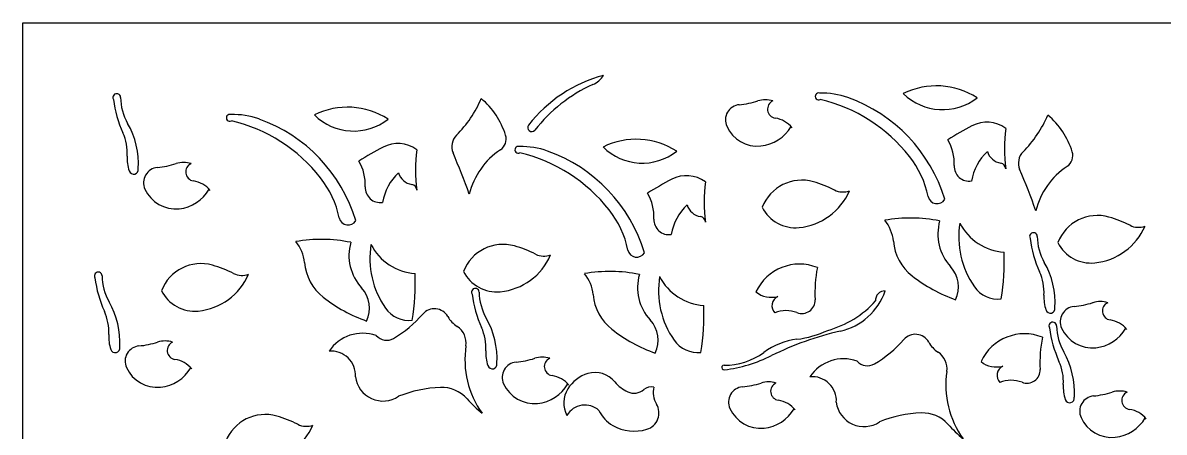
# Model space of a CAD drawing. Header units: millimetres. Extents: x 196 to 687, y 295 to 770.
# Drawn here: x 441.86 to 484.97, y 372.25 to 387.71 of the extents above; entities that cross this region are included whole.
import ezdxf

# ---------------------------------------------------------------- set-up
doc = ezdxf.new("R2010")
doc.units = ezdxf.units.MM

# ---------------------------------------------------------------- blocks, each defined once
blk = doc.blocks.new('A$C48BF6FA1')
for centre, radius, start, end in [((3.98, 3.367), 0.579, 29.3983, 139.1918), ((0.253, 6.585), 4.345, 300.1229, 319.1918), ((5.43, 4.184), 1.085, 209.3983, 236.9635), ((1.268, 1.498), 1.522, 70.2108, 146.4016), ((4.434, 2.652), 0.743, 351.6884, 56.9635), ((2.172, 3.278), 0.521, 221.8213, 300.1229), ((0.087, 1.434), 0.911, 356.6015, 95.4896), ((8.646, 2.036), 3.514, 171.6884, 215.4094), ((2.041, 1.514), 1.054, 187.3405, 303.8759), ((4.381, -3.72), 4.698, 92.1561, 111.895), ((4.253, -0.311), 1.287, 41.8063, 92.1561), ((9.044, 3.974), 5.141, 221.8063, 230.6209)]:
    blk.add_arc(centre, radius, start, end)

msp = doc.modelspace()

# ---------------------------------------------------------------- linework, layer by layer
msp.add_lwpolyline([(441.865, 387.708), (528.84, 387.708), (528.84, 306.184), (441.865, 306.184)], close=True)
for centre, radius, start, end in [((465.141, 380.632), 5.266, 104.7405, 142.4056), ((465.748, 380.128), 5.753, 114.1637, 142.2294), ((463.005, 386.243), 0.949, 294.1637, 326.9824), ((445.411, 384.889), 0.144, 0.7485, 210.2704), ((471.923, 384.93), 0.129, 70.4705, 297.7084), ((472.047, 382.134), 2.918, 70.3774, 91.6017), ((476.371, 382.496), 2.833, 57.2316, 116.2105), ((476.603, 386.54), 2.111, 225.3658, 308.0764), ((449.637, 385.364), 4.384, 187.1749, 204.3892), ((447.582, 384.917), 2.027, 180.7485, 209.7908), ((454.129, 381.689), 2.833, 57.2316, 116.2105), ((455.152, 386.558), 4.373, 314.9493, 337.0048), ((457.262, 382.581), 2.969, 17.2882, 49.8366), ((468.98, 384.039), 0.58, 95.6155, 204.2982), ((468.583, 388.072), 3.473, 275.6155, 287.5464), ((469.911, 383.871), 0.932, 72.4536, 107.5464), ((470.334, 384.448), 0.343, 114.3143, 261.5157), ((470.58, 378.909), 6.071, 38.1735, 76.64), ((471.051, 379.339), 5.886, 16.8477, 70.3774), ((449.681, 384.123), 0.129, 70.4705, 297.7084), ((449.805, 381.328), 2.918, 70.3774, 91.6017), ((454.361, 385.733), 2.111, 225.3658, 308.0764), ((470.134, 383.11), 1.009, 39.0438, 81.5157), ((476.553, 385.932), 4.373, 314.9493, 337.0048), ((478.664, 381.955), 2.969, 17.2882, 49.8366), ((443.152, 382.381), 3.078, 356.6602, 29.7908), ((448.338, 378.102), 6.071, 38.1735, 76.64), ((448.809, 378.532), 5.886, 16.8477, 70.3774), ((461.088, 383.753), 0.152, 142.4056, 318.0391), ((469.612, 384.324), 1.273, 204.2982, 275.7415), ((469.59, 384.538), 1.488, 275.7415, 329.9307), ((483.98, 371.82), 13.536, 117.5852, 122.0366), ((478.274, 382.742), 1.213, 53.9949, 117.5852), ((485.036, 382.959), 6.097, 172.8027, 187.1973), ((443.944, 382.783), 1.867, 356.7534, 24.3892), ((458.667, 383.037), 0.602, 134.9493, 202.9473), ((459.633, 383.319), 0.486, 303.7959, 17.2882), ((465.03, 380.477), 2.833, 57.2316, 116.2105), ((475.27, 382.398), 1.773, 357.3576, 30.3719), ((461.738, 371.013), 13.536, 117.5852, 122.0366), ((456.032, 381.935), 1.213, 53.9949, 117.5852), ((462.794, 382.152), 6.097, 172.8027, 187.1973), ((429.237, 370.576), 31.357, 19.8773, 22.9473), ((461.486, 380.551), 2.845, 123.7959, 166.0185), ((460.581, 382.911), 0.129, 70.4705, 297.7084), ((460.706, 380.116), 2.918, 70.3774, 91.6017), ((459.238, 376.89), 6.071, 38.1735, 76.64), ((459.71, 377.321), 5.886, 16.8477, 70.3774), ((465.262, 384.521), 2.111, 225.3658, 308.0764), ((479.713, 381.37), 2.053, 133.7471, 169.7705), ((478.896, 383.03), 0.628, 196.3004, 261.1362), ((480.068, 382.411), 0.602, 134.9493, 202.9473), ((481.035, 382.693), 0.486, 303.7959, 17.2882), ((447.332, 382.591), 1.526, 176.7534, 198.2534), ((446.609, 385.702), 3.473, 275.6155, 287.5464), ((447.937, 381.501), 0.932, 72.4536, 107.5464), ((448.359, 382.077), 0.343, 114.3143, 261.5157), ((453.028, 381.591), 1.773, 357.3576, 30.3719), ((472.46, 380.387), 3.679, 11.9042, 38.1735), ((478.765, 382.19), 0.222, 1.2927, 81.1362), ((446.05, 382.168), 0.177, 198.2534, 10.9603), ((447.006, 381.668), 0.58, 95.6155, 204.2982), ((457.471, 380.563), 2.053, 133.7471, 169.7705), ((456.654, 382.223), 0.628, 196.3004, 261.1362), ((466.933, 380.723), 1.213, 53.9949, 117.5852), ((477.603, 382.29), 0.562, 177.3576, 279.1312), ((450.638, 369.95), 31.357, 19.8773, 22.9473), ((482.887, 379.924), 2.845, 123.7959, 166.0185), ((448.16, 380.74), 1.009, 39.0438, 81.5157), ((450.218, 379.58), 3.679, 11.9042, 38.1735), ((455.361, 381.483), 0.562, 177.3576, 279.1312), ((456.523, 381.383), 0.222, 1.2927, 81.1362), ((472.639, 369.801), 13.536, 117.5852, 122.0366), ((473.695, 380.941), 6.097, 172.8027, 187.1973), ((471.287, 380.165), 1.602, 74.2021, 158.8823), ((470.538, 377.519), 4.352, 62.9413, 74.2021), ((447.637, 381.954), 1.273, 204.2982, 275.7415), ((447.616, 382.167), 1.488, 275.7415, 329.9307), ((463.929, 380.379), 1.773, 357.3576, 30.3719), ((470.956, 382.284), 2.319, 275.6332, 336.6716), ((472.833, 382.012), 0.693, 242.9413, 291.3396), ((476.392, 381.216), 0.339, 191.9042, 329.6917), ((461.119, 378.369), 3.679, 11.9042, 38.1735), ((468.372, 379.352), 2.053, 133.7471, 169.7705), ((467.554, 381.011), 0.628, 196.3004, 261.1362), ((471.046, 381.372), 1.403, 206.7038, 275.6332), ((454.15, 380.409), 0.339, 191.9042, 329.6917), ((466.262, 380.271), 0.562, 177.3576, 279.1312), ((467.423, 380.172), 0.222, 1.2927, 81.1362), ((475.381, 374.743), 5.594, 78.5527, 99.9411), ((473.335, 379.342), 1.414, 4.8693, 40.13), ((478.24, 379.734), 1.816, 164.2909, 222.5199), ((482.451, 378.831), 1.602, 74.2021, 158.8823), ((481.702, 376.185), 4.352, 62.9413, 74.2021), ((480.502, 379.62), 3.288, 170.8219, 214.8114), ((479.045, 381.057), 2.008, 207.0352, 266.5085), ((480.033, 379.639), 0.144, 0.7485, 210.2704), ((482.12, 380.951), 2.319, 275.6332, 336.6716), ((483.997, 380.678), 0.693, 242.9413, 291.3396), ((453.139, 373.936), 5.594, 78.5527, 99.9411), ((451.092, 378.535), 1.414, 4.8693, 40.13), ((455.998, 378.927), 1.816, 164.2909, 222.5199), ((460.001, 377.74), 1.602, 74.2021, 158.8823), ((476.598, 379.62), 1.861, 184.8693, 232.0644), ((484.259, 380.114), 4.384, 187.1749, 204.3892), ((482.204, 379.668), 2.027, 180.7485, 209.7908), ((482.21, 380.039), 1.403, 206.7038, 275.6332), ((458.26, 378.813), 3.288, 170.8219, 214.8114), ((456.803, 380.25), 2.008, 207.0352, 266.5085), ((459.67, 379.86), 2.319, 275.6332, 336.6716), ((459.253, 375.094), 4.352, 62.9413, 74.2021), ((461.548, 379.587), 0.693, 242.9413, 291.3396), ((465.05, 379.197), 0.339, 191.9042, 329.6917), ((470.272, 378.695), 8.658, 350.5849, 2.3652), ((448.595, 377.013), 1.602, 74.2021, 158.8823), ((447.846, 374.367), 4.352, 62.9413, 74.2021), ((454.356, 378.813), 1.861, 184.8693, 232.0644), ((471.193, 376.795), 1.801, 67.7893, 155.4143), ((476.061, 377.737), 1.139, 334.8024, 42.5199), ((477.774, 377.131), 3.078, 356.6602, 29.7908), ((444.713, 378.15), 0.144, 0.7485, 210.2704), ((448.938, 378.625), 4.384, 187.1749, 204.3892), ((446.883, 378.178), 2.027, 180.7485, 209.7908), ((448.264, 379.132), 2.319, 275.6332, 336.6716), ((450.141, 378.86), 0.693, 242.9413, 291.3396), ((448.03, 377.888), 8.658, 350.5849, 2.3652), ((459.76, 378.948), 1.403, 206.7038, 275.6332), ((464.04, 372.725), 5.594, 78.5527, 99.9411), ((461.993, 377.323), 1.414, 4.8693, 40.13), ((466.898, 377.716), 1.816, 164.2909, 222.5199), ((469.161, 377.601), 3.288, 170.8219, 214.8114), ((467.703, 379.038), 2.008, 207.0352, 266.5085), ((476.954, 377.488), 5.174, 169.1439, 182.6148), ((479.069, 382.79), 5.88, 232.0644, 250.3623), ((478.566, 377.533), 1.867, 356.7534, 24.3892), ((453.819, 376.93), 1.139, 334.8024, 42.5199), ((458.956, 377.537), 0.144, 0.7485, 210.2704), ((478.701, 378.367), 1.094, 214.8114, 275.8783), ((448.354, 378.22), 1.403, 206.7038, 275.6332), ((456.827, 381.983), 5.88, 232.0644, 250.3623), ((463.182, 378.012), 4.384, 187.1749, 204.3892), ((461.126, 377.565), 2.027, 180.7485, 209.7908), ((465.256, 377.601), 1.861, 184.8693, 232.0644), ((470.127, 378.25), 0.908, 230.9852, 286.044), ((470.557, 377.022), 0.398, 116.7521, 223.0671), ((471.287, 377.229), 0.5, 248.4065, 2.6148), ((471.218, 379.828), 3.88, 285.7282, 317.4215), ((472.212, 378.359), 2.355, 282.8757, 340.7078), ((474.41, 377.244), 0.338, 85.596, 186.9656), ((481.954, 377.341), 1.526, 176.7534, 198.2534), ((482.559, 376.251), 0.932, 72.4536, 107.5464), ((443.245, 376.044), 1.867, 356.7534, 24.3892), ((442.453, 375.642), 3.078, 356.6602, 29.7908), ((456.459, 377.561), 1.094, 214.8114, 275.8783), ((458.93, 376.677), 8.658, 350.5849, 2.3652), ((470.701, 375.75), 1.091, 68.4065, 113.5013), ((480.672, 376.918), 0.177, 198.2534, 10.9603), ((481.627, 376.419), 0.58, 95.6155, 204.2982), ((481.231, 380.452), 3.473, 275.6155, 287.5464), ((482.981, 376.827), 0.343, 114.3143, 261.5157), ((456.696, 375.029), 3.078, 356.6602, 29.7908), ((464.72, 375.718), 1.139, 334.8024, 42.5199), ((480.765, 376.259), 0.144, 0.7485, 210.2704), ((482.782, 375.49), 1.009, 39.0438, 81.5157), ((446.633, 375.851), 1.526, 176.7534, 198.2534), ((457.489, 375.431), 1.867, 356.7534, 24.3892), ((467.727, 380.771), 5.88, 232.0644, 250.3623), ((475.358, 364.599), 11.76, 102.8757, 116.3123), ((470.545, 379.89), 4.17, 277.626, 294.4235), ((479.693, 374.164), 1.801, 67.7893, 155.4143), ((484.991, 376.734), 4.384, 187.1749, 204.3892), ((482.936, 376.287), 2.027, 180.7485, 209.7908), ((482.259, 376.704), 1.273, 204.2982, 275.7415), ((482.238, 376.918), 1.488, 275.7415, 329.9307), ((445.352, 375.429), 0.177, 198.2534, 10.9603), ((446.307, 374.929), 0.58, 95.6155, 204.2982), ((445.91, 378.962), 3.473, 275.6155, 287.5464), ((447.238, 374.762), 0.932, 72.4536, 107.5464), ((447.661, 375.338), 0.343, 114.3143, 261.5157), ((467.36, 376.349), 1.094, 214.8114, 275.8783), ((471.462, 373.043), 2.739, 97.626, 125.9374), ((485.454, 374.856), 5.174, 169.1439, 182.6148), ((460.876, 375.239), 1.526, 176.7534, 198.2534), ((460.153, 378.349), 3.473, 275.6155, 287.5464), ((461.482, 374.149), 0.932, 72.4536, 107.5464), ((461.904, 374.725), 0.343, 114.3143, 261.5157), ((468.367, 377.313), 2.535, 269.5591, 305.9374), ((467.672, 380.141), 5.579, 277.0547, 296.3123), ((478.506, 373.751), 3.078, 356.6602, 29.7908), ((446.939, 375.214), 1.273, 204.2982, 275.7415), ((446.917, 375.428), 1.488, 275.7415, 329.9307), ((447.461, 374.001), 1.009, 39.0438, 81.5157), ((459.595, 374.816), 0.177, 198.2534, 10.9603), ((460.55, 374.316), 0.58, 95.6155, 204.2982), ((468.347, 374.691), 0.0871, 89.5591, 277.0547), ((478.627, 375.618), 0.908, 230.9852, 286.044), ((479.057, 374.391), 0.398, 116.7521, 223.0671), ((479.787, 374.598), 0.5, 248.4065, 2.6148), ((479.298, 374.153), 1.867, 356.7534, 24.3892), ((461.704, 373.388), 1.009, 39.0438, 81.5157), ((463.583, 373.187), 1.33, 106.4766, 148.525), ((463.478, 373.541), 0.961, 38.918, 106.4766), ((479.201, 373.118), 1.091, 68.4065, 113.5013), ((461.182, 374.601), 1.273, 204.2982, 275.7415), ((461.16, 374.815), 1.488, 275.7415, 329.9307), ((463.31, 373.354), 1.011, 148.525, 207.6949), ((465.249, 374.971), 1.314, 218.918, 245.7489), ((464.947, 374.301), 0.58, 245.7489, 310.4954), ((465.601, 373.535), 0.428, 76.5907, 130.4954), ((466.509, 373.744), 0.834, 165.6765, 211.2288), ((469.098, 373.382), 0.58, 95.6155, 204.2982), ((468.702, 377.415), 3.473, 275.6155, 287.5464), ((470.03, 373.215), 0.932, 72.4536, 107.5464), ((470.452, 373.791), 0.343, 114.3143, 261.5157), ((482.686, 373.961), 1.526, 176.7534, 198.2534), ((481.963, 377.072), 3.473, 275.6155, 287.5464), ((483.291, 372.871), 0.932, 72.4536, 107.5464), ((483.713, 373.447), 0.343, 114.3143, 261.5157), ((465.242, 372.976), 0.647, 287.1886, 31.2288), ((470.253, 372.454), 1.009, 39.0438, 81.5157), ((481.404, 373.538), 0.177, 198.2534, 10.9603), ((482.36, 373.038), 0.58, 95.6155, 204.2982), ((451.021, 371.315), 1.602, 74.2021, 158.8823), ((463.095, 372.484), 0.789, 48.0281, 149.5252), ((464.795, 373.626), 1.297, 205.3321, 240.1436), ((469.73, 373.667), 1.273, 204.2982, 275.7415), ((469.709, 373.881), 1.488, 275.7415, 329.9307), ((483.514, 372.11), 1.009, 39.0438, 81.5157), ((450.691, 373.435), 2.319, 275.6332, 336.6716), ((450.273, 368.669), 4.352, 62.9413, 74.2021), ((452.568, 373.162), 0.693, 242.9413, 291.3396), ((464.955, 373.904), 1.618, 240.1436, 287.1886), ((482.991, 373.324), 1.273, 204.2982, 275.7415), ((482.97, 373.537), 1.488, 275.7415, 329.9307)]:
    msp.add_arc(centre, radius, start, end)

# ---------------------------------------------------------------- block references
for p in [(453.43, 372.964), (471.593, 371.999)]:
    msp.add_blockref('A$C48BF6FA1', p)

doc.saveas('drawing.dxf')
